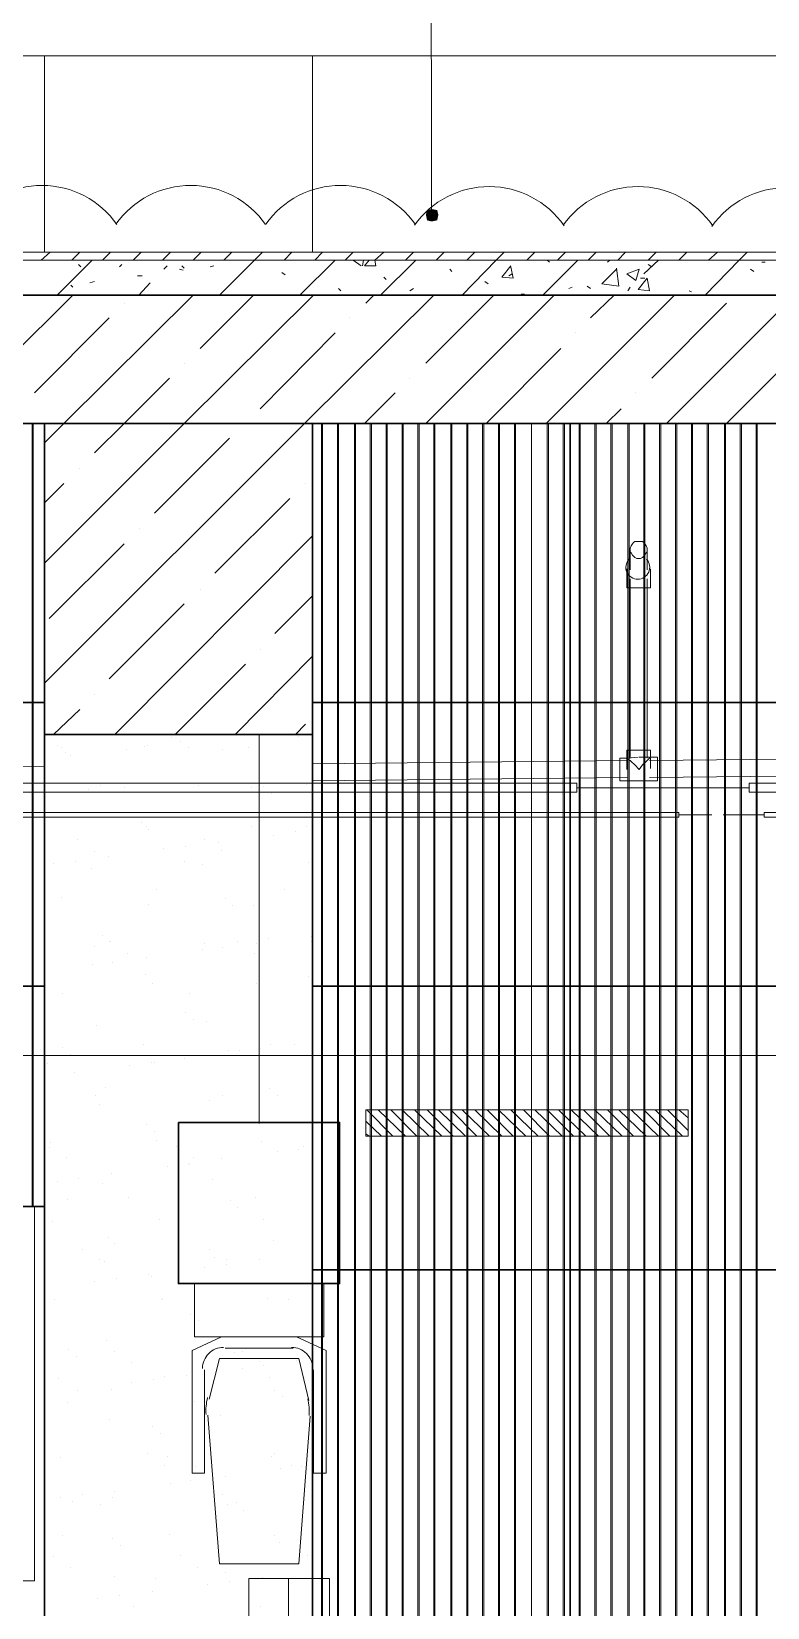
# Model space of a CAD drawing. Header units: millimetres. Extents: x -356862 to 418287, y 0 to 839748.
# Drawn here: x 386095 to 387499, y 787826 to 790833 of the extents above; entities that cross this region are included whole.
import ezdxf

# ---------------------------------------------------------------- set-up
doc = ezdxf.new("R2010")
doc.units = ezdxf.units.MM
doc.layers.add('PDF _Геометрия', color=7, linetype='Continuous', true_color=0xbababa)
doc.layers.add('PDF _Сплошная заливка', color=7, linetype='Continuous', true_color=0xf50000)

msp = doc.modelspace()

# ---------------------------------------------------------------- linework, layer by layer
at = {"layer": 'PDF _Геометрия', "color": 1, "lineweight": 20}
msp.add_lwpolyline([(386857.9567, 790494.7233), (386857.9567, 790507.713), (386855.7917, 792142.2491), (387111.2556, 792142.2491), (387353.7299, 792142.2491)], dxfattribs=at)
at = {"layer": 'PDF _Геометрия', "color": 7, "lineweight": 5}
for points in [[(397212.9051, 790786.9913), (397124.1422, 790786.9913), (384697.3381, 790786.9913), (384660.534, 790936.3728), (384586.9257, 790639.7748), (384550.1216, 790786.9913), (372125.4824, 790786.9913), (372036.7196, 790786.9913)], [(389187.4412, 790330.1872), (389187.4412, 790412.4553), (375225.6886, 790412.4553), (375225.6886, 790330.1872), (375225.6886, 790786.9913)], [(389187.4412, 790397.3006), (375225.6886, 790397.3006)]]:
    msp.add_lwpolyline(points, dxfattribs=at)
at = {"layer": 'PDF _Геометрия', "color": 7, "lineweight": 30}
for points in [[(372822.5959, 790786.9913), (372822.5959, 790330.1872), (372822.5959, 790085.548), (372822.5959, 788572.2491), (373078.0598, 788572.2491), (373078.0598, 790085.548), (393177.4412, 790085.548), (393177.4412, 790330.1872), (373078.0598, 790330.1872), (373078.0598, 790786.9913)], [(386119.7093, 790085.548), (386119.7093, 789492.3522), (386630.6371, 789492.3522), (386630.6371, 790085.548)]]:
    msp.add_lwpolyline(points, dxfattribs=at)
at = {"layer": 'PDF _Геометрия', "color": 7, "lineweight": 9}
for points in [[(386119.7093, 790786.9913), (386119.7093, 790412.4553)], [(386630.6371, 790412.4553), (386630.6371, 790786.9913)], [(386119.7093, 789492.3522), (386119.7093, 783354.7233)], [(386630.6371, 783201.012), (386630.6371, 789492.3522)]]:
    msp.add_lwpolyline(points, dxfattribs=at)
at = {"layer": 'PDF _Геометрия', "color": 8, "lineweight": 5, "true_color": 0x787878}
for points in [[(386113.2144, 790397.3006), (386130.534, 790412.4553)], [(386171.668, 790397.3006), (386186.8227, 790412.4553)], [(386230.1216, 790397.3006), (386245.2763, 790412.4553)], [(386288.5752, 790397.3006), (386303.7299, 790412.4553)], [(386344.8639, 790397.3006), (386360.0185, 790412.4553)], [(386403.3175, 790397.3006), (386418.4721, 790412.4553)], [(386461.7711, 790397.3006), (386476.9257, 790412.4553)], [(386520.2247, 790397.3006), (386535.3794, 790412.4553)], [(386576.5134, 790397.3006), (386591.668, 790412.4553)], [(386634.967, 790397.3006), (386650.1216, 790412.4553)], [(386693.4206, 790397.3006), (386708.5752, 790412.4553)], [(386749.7093, 790397.3006), (386767.0288, 790412.4553)], [(386808.1629, 790397.3006), (386823.3175, 790412.4553)], [(386866.6165, 790397.3006), (386881.7711, 790412.4553)], [(386925.0701, 790397.3006), (386940.2247, 790412.4553)], [(386981.3587, 790397.3006), (386996.5134, 790412.4553)], [(387039.8123, 790397.3006), (387054.967, 790412.4553)], [(387098.266, 790397.3006), (387113.4206, 790412.4553)], [(387156.7196, 790397.3006), (387171.8742, 790412.4553)], [(387213.0082, 790397.3006), (387228.1629, 790412.4553)], [(387271.4618, 790397.3006), (387286.6165, 790412.4553)], [(387329.9154, 790397.3006), (387345.0701, 790412.4553)], [(387386.2041, 790397.3006), (387403.5237, 790412.4553)], [(387444.6577, 790397.3006), (387459.8123, 790412.4553)]]:
    msp.add_lwpolyline(points, dxfattribs=at)
at = {"layer": 'PDF _Геометрия', "lineweight": 5}
for points in [[(386143.5237, 790330.1872), (386210.6371, 790397.3006)], [(386184.6577, 790388.6408), (386188.9876, 790384.3109)], [(386262.5959, 790384.3109), (386266.9257, 790388.6408)], [(386347.0288, 790379.981), (386353.5237, 790386.4759)], [(386377.3381, 790379.981), (386383.833, 790377.8161)], [(386381.668, 790386.4759), (386385.9979, 790382.146)], [(386435.7917, 790384.3109), (386442.2866, 790386.4759)], [(386453.1113, 790330.1872), (386520.2247, 790397.3006)], [(386572.1835, 790373.4862), (386578.6783, 790369.1563)], [(386606.8227, 790330.1872), (386673.9361, 790397.3006)], [(386708.5752, 790397.3006), (386723.7299, 790386.4759)], [(386725.8948, 790386.4759), (386728.0598, 790397.3006)], [(386749.7093, 790397.3006), (386751.8742, 790386.4759), (386730.2247, 790386.4759), (386738.8845, 790397.3006)], [(386760.534, 790330.1872), (386827.6474, 790397.3006)], [(386892.5959, 790379.981), (386896.9257, 790375.6511)], [(386916.4103, 790330.1872), (386981.3587, 790397.3006)], [(387009.5031, 790384.3109), (387013.833, 790362.6614), (386992.1835, 790364.8264), (387009.5031, 790386.4759)], [(387070.1216, 790330.1872), (387137.235, 790397.3006)], [(387078.7814, 790397.3006), (387083.1113, 790392.9707)], [(387210.8433, 790382.146), (387215.1732, 790347.5068), (387182.6989, 790351.8367), (387210.8433, 790379.981)], [(387193.5237, 790392.9707), (387197.8536, 790397.3006)], [(387262.802, 790371.3212), (387290.9464, 790397.3006)], [(387271.4618, 790388.6408), (387277.9567, 790384.3109)], [(387379.7093, 790330.1872), (387444.6577, 790397.3006)], [(387466.3072, 790379.981), (387472.802, 790375.6511)], [(387487.9567, 790392.9707), (387494.4515, 790392.9707)], [(386169.5031, 790349.6718), (386173.833, 790345.3419)], [(386206.3072, 790354.0017), (386214.967, 790356.1666)], [(386297.235, 790366.9913), (386305.8948, 790366.9913)], [(386299.4, 790330.1872), (386321.0495, 790354.0017)], [(386680.4309, 790343.1769), (386684.7608, 790338.847)], [(386767.0288, 790364.8264), (386771.3587, 790360.4965)], [(386816.8227, 790338.847), (386823.3175, 790343.1769)], [(386959.7093, 790356.1666), (386966.2041, 790351.8367)], [(387005.1732, 790366.9913), (387011.668, 790371.3212)], [(387119.9154, 790343.1769), (387126.4103, 790345.3419)], [(387154.5546, 790347.5068), (387161.0495, 790343.1769)], [(387232.4928, 790338.847), (387236.8227, 790345.3419)], [(387256.3072, 790362.6614), (387264.967, 790362.6614)], [(385927.0288, 790085.548), (386173.833, 790330.1872)], [(386119.7093, 790048.7439), (386156.5134, 790085.548), (386403.3175, 790330.1872)], [(386119.7093, 789819.2594), (386385.9979, 790085.548), (386632.802, 790330.1872)], [(386119.7093, 789589.7748), (386615.4824, 790085.548), (386862.2866, 790330.1872)], [(386271.2556, 790315.0326), (386271.2556, 790315.0326)], [(386416.3072, 790228.4346), (386518.0598, 790330.1872)], [(386732.3897, 790315.0326), (386747.5443, 790330.1872)], [(386847.1319, 790085.548), (387091.7711, 790330.1872)], [(386847.1319, 790200.2903), (386977.0288, 790330.1872)], [(387028.9876, 790332.3522), (387035.4824, 790332.3522)], [(387076.6165, 790085.548), (387321.2556, 790330.1872)], [(387161.0495, 790286.8882), (387206.5134, 790330.1872)], [(387277.9567, 790172.146), (387420.8433, 790315.0326)], [(387306.101, 790085.548), (387550.7402, 790330.1872)], [(387349.4, 790338.847), (387353.7299, 790336.6821)], [(386100.2247, 790144.0017), (386243.1113, 790286.8882)], [(386702.0804, 790286.8882), (386702.0804, 790286.8882)], [(386531.0495, 790113.6924), (386673.9361, 790258.7439)], [(387132.9051, 790258.7439), (387132.9051, 790258.7439)], [(386961.8742, 790085.548), (387104.7608, 790228.4346)], [(386385.9979, 790200.2903), (386385.9979, 790200.2903)], [(387420.8433, 790085.548), (387535.5855, 790200.2903)], [(386214.967, 790029.2594), (386271.2556, 790085.548), (386357.8536, 790172.146)], [(386816.8227, 790172.146), (386816.8227, 790172.146)], [(386730.2247, 790085.548), (386788.6783, 790144.0017)], [(387247.6474, 790144.0017), (387247.6474, 790144.0017)], [(387191.3587, 790085.548), (387219.5031, 790113.6924)], [(386502.9051, 790085.548), (386502.9051, 790085.548)], [(386329.7093, 789914.5171), (386472.5959, 790057.4037)], [(386186.8227, 789998.9501), (386186.8227, 789998.9501)], [(386119.7093, 789934.0017), (386156.5134, 789970.8058)], [(386617.6474, 789970.8058), (386617.6474, 789970.8058)], [(386444.4515, 789799.7748), (386587.3381, 789942.6614)], [(386253.9361, 789492.3522), (386630.6371, 789871.2181)], [(386301.5649, 789884.2078), (386301.5649, 789884.2078)], [(386128.369, 789713.1769), (386271.2556, 789856.0635)], [(386243.1113, 789598.4346), (386385.9979, 789741.3212)], [(386416.3072, 789769.4656), (386416.3072, 789769.4656)], [(386559.1938, 789685.0326), (386630.6371, 789756.4759)], [(386531.0495, 789654.7233), (386531.0495, 789654.7233)], [(386368.6783, 789492.3522), (386502.9051, 789626.579)], [(386483.4206, 789492.3522), (386630.6371, 789641.7336)], [(386214.967, 789568.1254), (386214.967, 789568.1254)], [(386137.0288, 789492.3522), (386186.8227, 789539.981)], [(386598.1629, 789492.3522), (386617.6474, 789511.8367)]]:
    msp.add_lwpolyline(points, dxfattribs=at)
for points in [[(387254.1422, 790379.981), (387247.6474, 790358.3315), (387230.3278, 790371.3212)], [(387269.2969, 790362.6614), (387273.6268, 790338.847), (387251.9773, 790341.012)]]:
    msp.add_lwpolyline(points, close=True, dxfattribs=at)
at = {"layer": 'PDF _Геометрия', "color": 150, "lineweight": 30, "true_color": 0x0080ff}
for points in [[(381209.6062, 790085.548), (386119.7093, 790085.548), (386119.7093, 783354.7233), (385812.2866, 783354.7233), (385812.2866, 783508.4346), (385353.3175, 783508.4346), (385353.3175, 783662.146), (384892.1835, 783662.146), (384892.1835, 783815.8573), (384431.0495, 783815.8573), (384431.0495, 783967.4037), (383972.0804, 783967.4037), (383972.0804, 784121.1151), (383510.9464, 784121.1151), (383510.9464, 784274.8264), (383051.9773, 784274.8264), (383051.9773, 784428.5377), (382590.8433, 784428.5377), (382590.8433, 784582.2491), (382129.7093, 784582.2491), (382129.7093, 784735.9604), (381670.7402, 784735.9604)], [(386630.6371, 786117.1975), (389904.0391, 786117.1975), (389904.0391, 790085.548), (389904.0391, 782125.0326), (389494.8639, 782127.1975), (389494.8639, 782280.9089), (389033.7299, 782280.9089), (389033.7299, 782434.6202), (388574.7608, 782434.6202), (388574.7608, 782588.3315), (388113.6268, 782588.3315), (388113.6268, 782739.8779), (387654.6577, 782739.8779), (387654.6577, 782893.5893), (387193.5237, 782893.5893), (387193.5237, 783047.3006), (386732.3897, 783047.3006), (386732.3897, 783201.012), (386630.6371, 783201.012), (386630.6371, 785370.2903), (386630.6371, 790085.548), (389904.0391, 790085.548)], [(387122.0804, 783047.3006), (387122.0804, 790085.548)], [(381209.6062, 789552.9707), (386119.7093, 789552.9707)], [(389904.0391, 789552.9707), (386630.6371, 789552.9707)], [(381209.6062, 789011.7336), (386119.7093, 789011.7336)], [(389904.0391, 789011.7336), (386630.6371, 789011.7336)], [(386630.6371, 788470.4965), (388962.2866, 788470.4965)]]:
    msp.add_lwpolyline(points, dxfattribs=at)
at = {"layer": 'PDF _Геометрия', "color": 254, "lineweight": 5, "true_color": 0xdcdcdc}
for points in [[(386095.8948, 788591.7336), (386095.8948, 790085.548)], [(386647.9567, 783201.012), (386647.9567, 790085.548)], [(386678.266, 783201.012), (386678.266, 790085.548)], [(386712.9051, 783201.012), (386712.9051, 790085.548)], [(386743.2144, 783047.3006), (386743.2144, 790085.548)], [(386773.5237, 783047.3006), (386773.5237, 790085.548)], [(386801.668, 783047.3006), (386801.668, 790085.548)], [(386831.9773, 783047.3006), (386831.9773, 790085.548)], [(386862.2866, 783047.3006), (386862.2866, 790085.548)], [(386896.9257, 783047.3006), (386896.9257, 790085.548)], [(386927.235, 783047.3006), (386927.235, 790085.548)], [(386957.5443, 783047.3006), (386957.5443, 790085.548)], [(386985.6886, 783047.3006), (386985.6886, 790085.548)], [(387015.9979, 783047.3006), (387015.9979, 790085.548)], [(387048.4721, 783047.3006), (387048.4721, 790085.548)], [(387080.9464, 783047.3006), (387080.9464, 790085.548)], [(387111.2556, 783047.3006), (387111.2556, 790085.548)], [(387139.4, 783047.3006), (387139.4, 790085.548)], [(387169.7093, 783047.3006), (387169.7093, 790085.548)], [(387200.0185, 782893.5893), (387200.0185, 790085.548)], [(387234.6577, 782893.5893), (387234.6577, 790085.548)], [(387264.967, 782893.5893), (387264.967, 790085.548)], [(387295.2763, 782893.5893), (387295.2763, 790085.548)], [(387323.4206, 782893.5893), (387323.4206, 790085.548)], [(387353.7299, 782893.5893), (387353.7299, 790085.548)], [(387384.0391, 782893.5893), (387384.0391, 790085.548)], [(387418.6783, 782893.5893), (387418.6783, 790085.548)], [(387448.9876, 782893.5893), (387448.9876, 790085.548)], [(387479.2969, 782893.5893), (387479.2969, 790085.548)]]:
    msp.add_lwpolyline(points, dxfattribs=at)
for points in [[(386098.0598, 790085.548), (386098.0598, 788591.7336)], [(386650.1216, 790085.548), (386650.1216, 783201.012)], [(386680.4309, 790085.548), (386680.4309, 783201.012)], [(386710.7402, 790085.548), (386710.7402, 783201.012)], [(386741.0495, 790085.548), (386741.0495, 783047.3006)], [(386771.3587, 790085.548), (386771.3587, 783047.3006)], [(386803.833, 790085.548), (386803.833, 783047.3006)], [(386834.1422, 790085.548), (386834.1422, 783047.3006)], [(386864.4515, 790085.548), (386864.4515, 783047.3006)], [(386894.7608, 790085.548), (386894.7608, 783047.3006)], [(386925.0701, 790085.548), (386925.0701, 783047.3006)], [(386955.3794, 790085.548), (386955.3794, 783047.3006)], [(386987.8536, 790085.548), (386987.8536, 783047.3006)], [(387018.1629, 790085.548), (387018.1629, 783047.3006)], [(387048.4721, 790085.548), (387048.4721, 783047.3006)], [(387078.7814, 790085.548), (387078.7814, 783047.3006)], [(387109.0907, 790085.548), (387109.0907, 783047.3006)], [(387141.5649, 790085.548), (387141.5649, 783047.3006)], [(387171.8742, 790085.548), (387171.8742, 783047.3006)], [(387202.1835, 790085.548), (387202.1835, 782893.5893)], [(387232.4928, 790085.548), (387232.4928, 782893.5893)], [(387262.802, 790085.548), (387262.802, 782893.5893)], [(387293.1113, 790085.548), (387293.1113, 782893.5893)], [(387325.5855, 790085.548), (387325.5855, 782893.5893)], [(387355.8948, 790085.548), (387355.8948, 782893.5893)], [(387386.2041, 790085.548), (387386.2041, 782893.5893)], [(387416.5134, 790085.548), (387416.5134, 782893.5893)], [(387446.8227, 790085.548), (387446.8227, 782893.5893)], [(387477.1319, 790085.548), (387477.1319, 782893.5893)]]:
    msp.add_lwpolyline(points, close=True, dxfattribs=at)
at = {"layer": 'PDF _Геометрия', "color": 8, "lineweight": 18, "true_color": 0x808080}
for points in [[(387269.2969, 789845.2388), (387269.2969, 789847.4037), (387267.1319, 789851.7336), (387264.967, 789856.0635), (387262.802, 789858.2285), (387260.6371, 789860.3934), (387256.3072, 789860.3934), (387254.1422, 789860.3934), (387249.8123, 789860.3934), (387245.4824, 789860.3934), (387243.3175, 789858.2285), (387241.1526, 789856.0635), (387238.9876, 789851.7336), (387236.8227, 789847.4037), (387236.8227, 789845.2388), (387236.8227, 789840.9089), (387238.9876, 789838.7439), (387241.1526, 789834.414), (387243.3175, 789832.2491), (387245.4824, 789830.0841), (387249.8123, 789827.9192), (387254.1422, 789827.9192), (387256.3072, 789827.9192), (387260.6371, 789830.0841), (387262.802, 789832.2491), (387264.967, 789834.414), (387267.1319, 789838.7439), (387269.2969, 789840.9089)], [(387275.7917, 789462.0429), (387230.3278, 789462.0429), (387230.3278, 789446.8882), (387217.3381, 789446.8882), (387217.3381, 789403.5893), (387254.1422, 789403.5893), (387288.7814, 789403.5893), (387288.7814, 789449.0532), (387275.7917, 789449.0532)], [(383850.8433, 789399.2594), (383850.8433, 789390.5996), (383850.8433, 789381.9398), (387135.0701, 789381.9398), (387135.0701, 789390.5996), (387135.0701, 789399.2594)], [(384045.6886, 789342.9707), (384045.6886, 789338.6408), (384045.6886, 789334.3109), (387329.9154, 789334.3109), (387329.9154, 789338.6408), (387329.9154, 789342.9707)], [(387492.2866, 789338.6408), (387414.3484, 789338.6408), (387444.6577, 789338.6408), (387457.6474, 789338.6408)], [(387492.2866, 789342.9707), (387492.2866, 789338.6408), (387492.2866, 789334.3109), (387838.6783, 789334.3109), (388325.7917, 789334.3109), (388325.7917, 789338.6408), (388325.7917, 789342.9707), (387838.6783, 789342.9707)]]:
    msp.add_lwpolyline(points, close=True, dxfattribs=at)
for points in [[(387236.8227, 789845.2388), (387236.8227, 789806.2697)], [(387269.2969, 789806.2697), (387269.2969, 789845.2388)], [(387230.3278, 789808.4346), (387230.3278, 789806.2697), (387230.3278, 789771.6305), (387254.1422, 789771.6305), (387275.7917, 789771.6305), (387275.7917, 789806.2697), (387275.7917, 789808.4346)], [(387236.8227, 789788.9501), (387236.8227, 789446.8882)], [(387269.2969, 789446.8882), (387269.2969, 789788.9501)], [(387232.4928, 789442.5584), (386630.6371, 789436.0635)], [(387275.7917, 789449.0532), (387273.6268, 789446.8882), (387269.2969, 789442.5584), (387267.1319, 789440.3934), (387260.6371, 789433.8986), (387254.1422, 789425.2388), (387245.4824, 789433.8986), (387238.9876, 789440.3934), (387236.8227, 789442.5584), (387232.4928, 789444.7233), (387232.4928, 789446.8882), (387230.3278, 789446.8882), (387230.3278, 789425.2388)], [(387251.9773, 789449.0532), (387232.4928, 789446.8882)], [(387251.9773, 789449.0532), (387251.9773, 789449.0532)], [(387273.6268, 789449.0532), (387254.1422, 789449.0532)], [(388169.9154, 789451.2181), (387273.6268, 789442.5584)], [(387275.7917, 789427.4037), (387275.7917, 789446.8882)], [(386119.7093, 789431.7336), (384809.9154, 789418.7439)], [(386630.6371, 789403.5893), (387232.4928, 789410.0841)], [(387273.6268, 789410.0841), (388169.9154, 789418.7439)], [(389027.235, 789360.2903), (388899.5031, 789358.1254), (389031.5649, 789360.2903), (388960.1216, 789360.2903), (388349.6062, 789360.2903), (388960.1216, 789360.2903), (389031.5649, 789360.2903), (389085.6886, 789379.7748), (389085.6886, 789390.5996), (389137.6474, 789390.5996), (389137.6474, 788879.6718), (386119.7093, 788879.6718), (380683.5237, 788879.6718), (380698.6783, 788879.6718)], [(386098.0598, 789399.2594), (386119.7093, 789399.2594)], [(387197.8536, 789390.5996), (387135.0701, 789390.5996), (387464.1422, 789390.5996), (387295.2763, 789390.5996), (387251.9773, 789390.5996), (387221.668, 789390.5996), (387464.1422, 789390.5996)], [(387524.7608, 789399.2594), (387464.1422, 789399.2594), (387464.1422, 789390.5996), (387464.1422, 789381.9398), (387524.7608, 789381.9398)], [(387392.6989, 789338.6408), (387329.9154, 789338.6408)]]:
    msp.add_lwpolyline(points, dxfattribs=at)
msp.add_lwpolyline([(387234.5298, 789826.4176, 0.651117351), (387251.3496, 789788.394, 0.651117401), (387268.1694, 789826.4176)], format="xyb", dxfattribs=at)
at = {"layer": 'PDF _Геометрия', "color": 24, "lineweight": 18, "true_color": 0xa12502}
msp.add_lwpolyline([(386119.7093, 789492.3522), (386630.6371, 789492.3522), (386630.6371, 783298.4346), (386370.8433, 783298.4346), (386370.8433, 783452.146), (386119.7093, 783452.146)], close=True, dxfattribs=at)
for points in [[(386143.5237, 789470.7027), (386143.5237, 789470.7027)], [(386316.7196, 789470.7027), (386316.7196, 789470.7027)], [(386362.1835, 789485.8573), (386362.1835, 789485.8573)], [(386379.5031, 789479.3625), (386379.5031, 789479.3625)], [(386604.6577, 789488.0223), (386604.6577, 789488.0223)], [(386152.1835, 789466.3728), (386152.1835, 789466.3728)], [(386158.6783, 789457.713), (386158.6783, 789457.713)], [(386169.5031, 789451.2181), (386169.5031, 789451.2181)], [(386275.5855, 789464.2078), (386275.5855, 789464.2078)], [(386310.2247, 789468.5377), (386310.2247, 789468.5377)], [(386394.6577, 789466.3728), (386394.6577, 789466.3728)], [(386459.6062, 789464.2078), (386459.6062, 789464.2078)], [(386509.4, 789466.3728), (386509.4, 789466.3728)], [(386204.1422, 789386.2697), (386204.1422, 789386.2697)], [(386225.7917, 789394.9295), (386225.7917, 789394.9295)], [(386271.2556, 789390.5996), (386271.2556, 789390.5996)], [(386414.1422, 789394.9295), (386414.1422, 789394.9295)], [(386513.7299, 789390.5996), (386513.7299, 789390.5996)], [(386537.5443, 789392.7645), (386537.5443, 789392.7645)], [(386552.6989, 789379.7748), (386552.6989, 789379.7748)], [(386619.8123, 789397.0944), (386619.8123, 789397.0944)], [(386303.7299, 789323.4862), (386303.7299, 789323.4862)], [(386182.4928, 789291.012), (386182.4928, 789291.012)], [(386314.5546, 789316.9913), (386314.5546, 789316.9913)], [(386318.8845, 789310.4965), (386318.8845, 789310.4965)], [(386424.967, 789291.012), (386424.967, 789291.012)], [(386513.7299, 789316.9913), (386513.7299, 789316.9913)], [(386557.0288, 789299.6718), (386557.0288, 789299.6718)], [(386598.1629, 789306.1666), (386598.1629, 789306.1666)], [(386619.8123, 789316.9913), (386619.8123, 789316.9913)], [(386214.967, 789269.3625), (386214.967, 789269.3625)], [(386347.0288, 789273.6924), (386347.0288, 789273.6924)], [(386388.1629, 789278.0223), (386388.1629, 789278.0223)], [(386450.9464, 789286.6821), (386450.9464, 789286.6821)], [(386457.4412, 789271.5274), (386457.4412, 789271.5274)], [(386137.0288, 789245.548), (386137.0288, 789245.548)], [(386178.1629, 789249.8779), (386178.1629, 789249.8779)], [(386208.4721, 789236.8882), (386208.4721, 789236.8882)], [(386240.9464, 789258.5377), (386240.9464, 789258.5377)], [(386385.9979, 789249.8779), (386385.9979, 789249.8779)], [(386420.6371, 789243.3831), (386420.6371, 789243.3831)], [(386624.1422, 789247.713), (386624.1422, 789247.713)], [(386152.1835, 789180.5996), (386152.1835, 789180.5996)], [(386334.0391, 789195.7542), (386334.0391, 789195.7542)], [(386463.9361, 789178.4346), (386463.9361, 789178.4346)], [(386576.5134, 789195.7542), (386576.5134, 789195.7542)], [(386318.8845, 789167.6099), (386318.8845, 789167.6099)], [(386479.0907, 789165.445), (386479.0907, 789165.445)], [(386518.0598, 789165.445), (386518.0598, 789165.445)], [(386230.1216, 789109.1563), (386230.1216, 789109.1563)], [(386214.967, 789087.5068), (386214.967, 789087.5068)], [(386243.1113, 789096.1666), (386243.1113, 789096.1666)], [(386245.2763, 789096.1666), (386245.2763, 789096.1666)], [(386420.6371, 789081.012), (386420.6371, 789081.012)], [(386424.967, 789094.0017), (386424.967, 789094.0017)], [(386459.6062, 789085.3419), (386459.6062, 789085.3419)], [(386487.7505, 789096.1666), (386487.7505, 789096.1666)], [(386524.5546, 789094.0017), (386524.5546, 789094.0017)], [(386546.2041, 789102.6614), (386546.2041, 789102.6614)], [(386628.4721, 789106.9913), (386628.4721, 789106.9913)], [(386628.4721, 789096.1666), (386628.4721, 789096.1666)], [(386210.6371, 789052.8676), (386210.6371, 789052.8676)], [(386249.6062, 789057.1975), (386249.6062, 789057.1975)], [(386277.7505, 789074.5171), (386277.7505, 789074.5171)], [(386314.5546, 789065.8573), (386314.5546, 789065.8573)], [(386520.2247, 789074.5171), (386520.2247, 789074.5171)], [(386312.3897, 789033.3831), (386312.3897, 789033.3831)], [(386624.1422, 789031.2181), (386624.1422, 789031.2181)], [(386119.7093, 789013.8986), (386119.7093, 789013.8986)], [(386154.3484, 788998.7439), (386154.3484, 788998.7439)], [(386325.3794, 789016.0635), (386325.3794, 789016.0635)], [(386396.8227, 788998.7439), (386396.8227, 788998.7439)], [(386524.5546, 789016.0635), (386524.5546, 789016.0635)], [(386388.1629, 788961.9398), (386388.1629, 788961.9398)], [(386219.2969, 788935.9604), (386219.2969, 788935.9604)], [(386403.3175, 788948.9501), (386403.3175, 788948.9501)], [(386429.2969, 788944.6202), (386429.2969, 788944.6202)], [(386308.0598, 788901.3212), (386308.0598, 788901.3212)], [(386550.534, 788901.3212), (386550.534, 788901.3212)], [(386595.9979, 788901.3212), (386595.9979, 788901.3212)], [(386154.3484, 788894.8264), (386154.3484, 788894.8264)], [(386169.5031, 788881.8367), (386169.5031, 788881.8367)], [(386340.534, 788879.6718), (386340.534, 788879.6718)], [(386385.9979, 788873.1769), (386385.9979, 788873.1769)], [(386470.4309, 788888.3315), (386470.4309, 788888.3315)], [(386492.0804, 788888.3315), (386492.0804, 788888.3315)], [(386531.0495, 788892.6614), (386531.0495, 788892.6614)], [(386583.0082, 788879.6718), (386583.0082, 788879.6718)], [(386126.2041, 788864.5171), (386126.2041, 788864.5171)], [(386175.9979, 788847.1975), (386175.9979, 788847.1975)], [(386282.0804, 788860.1872), (386282.0804, 788860.1872)], [(386323.2144, 788866.6821), (386323.2144, 788866.6821)], [(386329.7093, 788866.6821), (386329.7093, 788866.6821)], [(386528.8845, 788866.6821), (386528.8845, 788866.6821)], [(386236.6165, 788819.0532), (386236.6165, 788819.0532)], [(386548.369, 788816.8882), (386548.369, 788816.8882)], [(386217.1319, 788803.8986), (386217.1319, 788803.8986)], [(386223.6268, 788786.579), (386223.6268, 788786.579)], [(386433.6268, 788793.0738), (386433.6268, 788793.0738)], [(386459.6062, 788803.8986), (386459.6062, 788803.8986)], [(386563.5237, 788803.8986), (386563.5237, 788803.8986)], [(386314.5546, 788747.6099), (386314.5546, 788747.6099)], [(386329.7093, 788734.6202), (386329.7093, 788734.6202)], [(386630.6371, 788741.1151), (386630.6371, 788741.1151)], [(386128.369, 788704.3109), (386128.369, 788704.3109)], [(386130.534, 788712.9707), (386130.534, 788712.9707)], [(386334.0391, 788717.3006), (386334.0391, 788717.3006)], [(386370.8433, 788706.4759), (386370.8433, 788706.4759)], [(386533.2144, 788715.1357), (386533.2144, 788715.1357)], [(386563.5237, 788695.6511), (386563.5237, 788695.6511)], [(386604.6577, 788699.981), (386604.6577, 788699.981)], [(386613.3175, 788706.4759), (386613.3175, 788706.4759)], [(386160.8433, 788684.8264), (386160.8433, 788684.8264)], [(386353.5237, 788667.5068), (386353.5237, 788667.5068)], [(386394.6577, 788674.0017), (386394.6577, 788674.0017)], [(386396.8227, 788671.8367), (386396.8227, 788671.8367)], [(386403.3175, 788684.8264), (386403.3175, 788684.8264)], [(386457.4412, 788682.6614), (386457.4412, 788682.6614)], [(386143.5237, 788639.3625), (386143.5237, 788639.3625)], [(386184.6577, 788645.8573), (386184.6577, 788645.8573)], [(386230.1216, 788635.0326), (386230.1216, 788635.0326)], [(386247.4412, 788654.5171), (386247.4412, 788654.5171)], [(386440.1216, 788643.6924), (386440.1216, 788643.6924)], [(386163.0082, 788604.7233), (386163.0082, 788604.7233)], [(386279.9154, 788609.0532), (386279.9154, 788609.0532)], [(386474.7608, 788602.5584), (386474.7608, 788602.5584)], [(386522.3897, 788609.0532), (386522.3897, 788609.0532)], [(386487.7505, 788589.5687), (386487.7505, 788589.5687)], [(386134.8639, 788563.5893), (386134.8639, 788563.5893)], [(386338.369, 788565.7542), (386338.369, 788565.7542)], [(386537.5443, 788565.7542), (386537.5443, 788565.7542)], [(386191.1526, 788509.4656), (386191.1526, 788509.4656)], [(386240.9464, 788533.28), (386240.9464, 788533.28)], [(386253.9361, 788520.2903), (386253.9361, 788520.2903)], [(386433.6268, 788509.4656), (386433.6268, 788509.4656)], [(386557.0288, 788526.7852), (386557.0288, 788526.7852)], [(386223.6268, 788489.981), (386223.6268, 788489.981)], [(386234.4515, 788485.6511), (386234.4515, 788485.6511)], [(386444.4515, 788494.3109), (386444.4515, 788494.3109)], [(386466.101, 788489.981), (386466.101, 788489.981)], [(386466.101, 788481.3212), (386466.101, 788481.3212)], [(386528.8845, 788489.981), (386528.8845, 788489.981)], [(386214.967, 788448.847), (386214.967, 788448.847)], [(386256.101, 788453.1769), (386256.101, 788453.1769)], [(386318.8845, 788461.8367), (386318.8845, 788461.8367)], [(386323.2144, 788457.5068), (386323.2144, 788457.5068)], [(386424.967, 788474.8264), (386424.967, 788474.8264)], [(386139.1938, 788414.2078), (386139.1938, 788414.2078)], [(386342.6989, 788414.2078), (386342.6989, 788414.2078)], [(386344.8639, 788416.3728), (386344.8639, 788416.3728)], [(386544.0391, 788416.3728), (386544.0391, 788416.3728)], [(386585.1732, 788414.2078), (386585.1732, 788414.2078)], [(386398.9876, 788386.0635), (386398.9876, 788386.0635)], [(386414.1422, 788373.0738), (386414.1422, 788373.0738)], [(386238.7814, 788336.2697), (386238.7814, 788336.2697)], [(386448.7814, 788342.7645), (386448.7814, 788342.7645)], [(386165.1732, 788318.9501), (386165.1732, 788318.9501)], [(386180.3278, 788305.9604), (386180.3278, 788305.9604)], [(386253.9361, 788314.6202), (386253.9361, 788314.6202)], [(386481.2556, 788312.4553), (386481.2556, 788312.4553)], [(386496.4103, 788314.6202), (386496.4103, 788314.6202)], [(386600.3278, 788297.3006), (386600.3278, 788297.3006)], [(386286.4103, 788292.9707), (386286.4103, 788292.9707)], [(386349.1938, 788266.9913), (386349.1938, 788266.9913)], [(386390.3278, 788269.1563), (386390.3278, 788269.1563)], [(386496.4103, 788282.146), (386496.4103, 788282.146)], [(386528.8845, 788295.1357), (386528.8845, 788295.1357)], [(386537.5443, 788288.6408), (386537.5443, 788288.6408)], [(386145.6886, 788262.6614), (386145.6886, 788262.6614)], [(386182.4928, 788241.012), (386182.4928, 788241.012)], [(386247.4412, 788243.1769), (386247.4412, 788243.1769)], [(386286.4103, 788256.1666), (386286.4103, 788256.1666)], [(386327.5443, 788260.4965), (386327.5443, 788260.4965)], [(386548.369, 788264.8264), (386548.369, 788264.8264)], [(386559.1938, 788241.012), (386559.1938, 788241.012)], [(386163.0082, 788217.1975), (386163.0082, 788217.1975)], [(386405.4824, 788219.3625), (386405.4824, 788219.3625)], [(386574.3484, 788228.0223), (386574.3484, 788228.0223)], [(386243.1113, 788184.7233), (386243.1113, 788184.7233)], [(386455.2763, 788193.3831), (386455.2763, 788193.3831)], [(386325.3794, 788171.7336), (386325.3794, 788171.7336)], [(386340.534, 788158.7439), (386340.534, 788158.7439)], [(386316.7196, 788119.7748), (386316.7196, 788119.7748)], [(386559.1938, 788119.7748), (386559.1938, 788119.7748)], [(386150.0185, 788113.28), (386150.0185, 788113.28)], [(386349.1938, 788098.1254), (386349.1938, 788098.1254)], [(386353.5237, 788115.445), (386353.5237, 788115.445)], [(386407.6474, 788095.9604), (386407.6474, 788095.9604)], [(386552.6989, 788115.445), (386552.6989, 788115.445)], [(386570.0185, 788091.6305), (386570.0185, 788091.6305)], [(386591.668, 788098.1254), (386591.668, 788098.1254)], [(386608.9876, 788095.9604), (386608.9876, 788095.9604)], [(386360.0185, 788063.4862), (386360.0185, 788063.4862)], [(386398.9876, 788067.8161), (386398.9876, 788067.8161)], [(386463.9361, 788076.4759), (386463.9361, 788076.4759)], [(386150.0185, 788035.3419), (386150.0185, 788035.3419)], [(386173.833, 788028.847), (386173.833, 788028.847)], [(386191.1526, 788041.8367), (386191.1526, 788041.8367)], [(386249.6062, 788035.3419), (386249.6062, 788035.3419)], [(386253.9361, 788048.3315), (386253.9361, 788048.3315)], [(386459.6062, 788041.8367), (386459.6062, 788041.8367)], [(386485.5855, 788026.6821), (386485.5855, 788026.6821)], [(386225.7917, 788022.3522), (386225.7917, 788022.3522)], [(386468.266, 788022.3522), (386468.266, 788022.3522)], [(386498.5752, 788011.5274), (386498.5752, 788011.5274)], [(386357.8536, 787966.0635), (386357.8536, 787966.0635)], [(386154.3484, 787963.8986), (386154.3484, 787963.8986)], [(386249.6062, 787957.4037), (386249.6062, 787957.4037)], [(386264.7608, 787944.414), (386264.7608, 787944.414)], [(386559.1938, 787963.8986), (386559.1938, 787963.8986)], [(386567.8536, 787950.9089), (386567.8536, 787950.9089)], [(386137.0288, 787922.7645), (386137.0288, 787922.7645)], [(386379.5031, 787924.9295), (386379.5031, 787924.9295)], [(386621.9773, 787924.9295), (386621.9773, 787924.9295)], [(386169.5031, 787903.28), (386169.5031, 787903.28)], [(386253.9361, 787885.9604), (386253.9361, 787885.9604)], [(386331.8742, 787881.6305), (386331.8742, 787881.6305)], [(386411.9773, 787903.28), (386411.9773, 787903.28)], [(386463.9361, 787892.4553), (386463.9361, 787892.4553)], [(386535.3794, 787883.7955), (386535.3794, 787883.7955)], [(386262.5959, 787849.1563), (386262.5959, 787849.1563)], [(386325.3794, 787857.8161), (386325.3794, 787857.8161)], [(386431.4618, 787870.8058), (386431.4618, 787870.8058)], [(386472.5959, 787875.1357), (386472.5959, 787875.1357)], [(386221.4618, 787842.6614), (386221.4618, 787842.6614)], [(386288.5752, 787827.5068), (386288.5752, 787827.5068)], [(386531.0495, 787827.5068), (386531.0495, 787827.5068)]]:
    msp.add_lwpolyline(points, dxfattribs=at)
at = {"layer": 'PDF _Геометрия', "color": 252, "lineweight": 18, "true_color": 0x989898}
msp.add_lwpolyline([(386528.8845, 788749.7748), (386528.8845, 789492.3522)], dxfattribs=at)
at = {"layer": 'PDF _Геометрия', "color": 252, "lineweight": 30, "true_color": 0x989898}
msp.add_lwpolyline([(386375.1732, 788751.9398), (386682.5959, 788751.9398), (386682.5959, 788444.5171), (386375.1732, 788444.5171)], close=True, dxfattribs=at)
at = {"layer": 'PDF _Геометрия', "color": 92, "lineweight": 20, "true_color": 0x00dd00}
msp.add_lwpolyline([(386732.3897, 788725.9604), (387347.235, 788725.9604), (387347.235, 788775.7542), (386732.3897, 788775.7542)], close=True, dxfattribs=at)
at = {"layer": 'PDF _Геометрия', "color": 92, "lineweight": 5, "true_color": 0x00dd00}
for points in [[(386762.6989, 788725.9604), (386732.3897, 788754.1047)], [(386784.3484, 788725.9604), (386734.5546, 788775.7542)], [(386808.1629, 788725.9604), (386756.2041, 788775.7542)], [(386829.8123, 788725.9604), (386780.0185, 788775.7542)], [(386853.6268, 788725.9604), (386801.668, 788775.7542)], [(386877.4412, 788725.9604), (386825.4824, 788775.7542)], [(386899.0907, 788725.9604), (386849.2969, 788775.7542)], [(386922.9051, 788725.9604), (386870.9464, 788775.7542)], [(386944.5546, 788725.9604), (386894.7608, 788775.7542)], [(386968.369, 788725.9604), (386916.4103, 788775.7542)], [(386992.1835, 788725.9604), (386940.2247, 788775.7542)], [(387013.833, 788725.9604), (386964.0391, 788775.7542)], [(387037.6474, 788725.9604), (386985.6886, 788775.7542)], [(387061.4618, 788725.9604), (387009.5031, 788775.7542)], [(387083.1113, 788725.9604), (387033.3175, 788775.7542)], [(387106.9257, 788725.9604), (387054.967, 788775.7542)], [(387128.5752, 788725.9604), (387078.7814, 788775.7542)], [(387152.3897, 788725.9604), (387100.4309, 788775.7542)], [(387176.2041, 788725.9604), (387124.2453, 788775.7542)], [(387197.8536, 788725.9604), (387148.0598, 788775.7542)], [(387221.668, 788725.9604), (387169.7093, 788775.7542)], [(387243.3175, 788725.9604), (387193.5237, 788775.7542)], [(387267.1319, 788725.9604), (387215.1732, 788775.7542)], [(387290.9464, 788725.9604), (387238.9876, 788775.7542)], [(387312.5959, 788725.9604), (387262.802, 788775.7542)], [(387336.4103, 788725.9604), (387284.4515, 788775.7542)], [(387347.235, 788736.7852), (387308.266, 788775.7542)], [(387347.235, 788760.5996), (387329.9154, 788775.7542)], [(386738.8845, 788725.9604), (386732.3897, 788730.2903)]]:
    msp.add_lwpolyline(points, dxfattribs=at)
at = {"layer": 'PDF _Геометрия', "color": 7, "lineweight": 5}
msp.add_lwpolyline([(385281.8742, 787877.3006), (385281.8742, 788591.7336), (386100.2247, 788591.7336), (386100.2247, 787877.3006)], close=True, dxfattribs=at)
at = {"layer": 'PDF _Геометрия', "color": 150, "lineweight": 30, "true_color": 0x0080ff}
msp.add_lwpolyline([(386119.7093, 788591.7336), (386119.7093, 786342.3522), (385281.8742, 786342.3522), (385281.8742, 788591.7336)], close=True, dxfattribs=at)
at = {"layer": 'PDF _Геометрия', "color": 252, "lineweight": 5, "true_color": 0x989898}
for points in [[(386528.8845, 788342.7645), (386405.4824, 788342.7645), (386405.4824, 788444.5171), (386528.8845, 788444.5171), (386652.2866, 788444.5171), (386652.2866, 788342.7645)], [(386509.4, 787881.6305), (386663.1113, 787881.6305), (386663.1113, 787727.9192), (386509.4, 787727.9192)]]:
    msp.add_lwpolyline(points, close=True, dxfattribs=at)
for points in [[(386457.4412, 788342.7645), (386401.1526, 788316.7852), (386401.1526, 788082.9707), (386424.967, 788082.9707), (386424.967, 788279.981)], [(386600.3278, 788342.7645), (386656.6165, 788316.7852), (386656.6165, 788082.9707), (386632.802, 788082.9707), (386632.802, 788279.981)], [(386624.1422, 788221.5274), (386604.6577, 788301.6305), (386453.1113, 788301.6305), (386433.6268, 788223.6924)], [(386593.833, 788321.1151), (386528.8845, 788321.1151), (386463.9361, 788321.1151)], [(386431.4618, 788193.3831), (386453.1113, 787909.7748), (386604.6577, 787909.7748), (386626.3072, 788191.2181)], [(386585.1732, 785708.0223), (386585.1732, 787881.6305)]]:
    msp.add_lwpolyline(points, dxfattribs=at)
at = {"layer": 'PDF _Геометрия', "color": 1, "lineweight": 20}
for centre in [(386114.7054, 790365.3748), (386398.3247, 790365.3748), (386684.11, 790365.3748), (386967.7303, 790363.2121), (387251.3496, 790363.2121), (387534.9689, 790361.0449)]:
    msp.add_arc(centre, 174.2783, 34.8266523, 144.8272489, dxfattribs=at)
at = {"layer": 'PDF _Геометрия', "color": 252, "lineweight": 5, "true_color": 0x989898}
for centre, radius, start, end in [((386461.1115, 788282.6107), 40.0515, 89.9999916, 180.0000084), ((386591.0139, 788282.6107), 40.0515, 359.9999916, 90.0000084), ((386530.3931, 788202.5054), 102.835, 166.3604723, 184.3396189), ((386521.7323, 788200.3383), 102.835, 355.6603811, 13.6395277)]:
    msp.add_arc(centre, radius, start, end, dxfattribs=at)
at = {"layer": 'PDF _Сплошная заливка', "color": 1, "transparency": 33554559}
for points in [[(386857.9567, 790483.8986), (386849.2969, 790492.5584), (386847.1319, 790483.8986)], [(386857.9567, 790494.7233), (386857.9567, 790483.8986), (386849.2969, 790492.5584)], [(386868.7814, 790492.5584), (386857.9567, 790494.7233), (386857.9567, 790483.8986)], [(386857.9567, 790483.8986), (386870.9464, 790483.8986), (386868.7814, 790492.5584)], [(386847.1319, 790483.8986), (386849.2969, 790473.0738), (386857.9567, 790483.8986)], [(386849.2969, 790473.0738), (386857.9567, 790483.8986), (386857.9567, 790470.9089)], [(386857.9567, 790470.9089), (386868.7814, 790473.0738), (386857.9567, 790483.8986)], [(386868.7814, 790473.0738), (386857.9567, 790483.8986), (386870.9464, 790483.8986)]]:
    msp.add_solid(points, dxfattribs=at)

doc.saveas('drawing.dxf')
